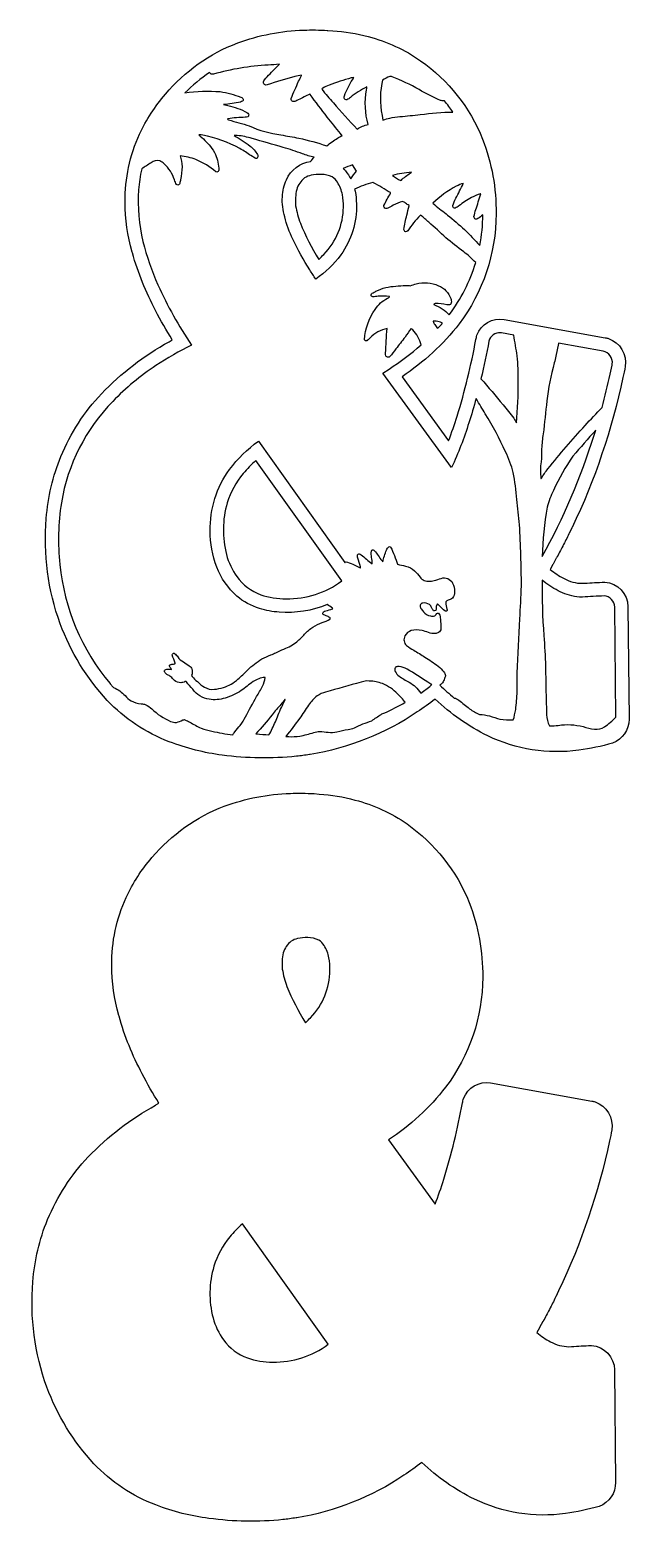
# Model space of a CAD drawing. Extents: x 0 to 1147, y -1 to 1047.
# Drawn here: x 726 to 1147, y -1 to 1047 of the extents above; entities that cross this region are included whole.
import ezdxf

# ---------------------------------------------------------------- set-up
doc = ezdxf.new("R2010")
doc.units = 0
doc.header["$MEASUREMENT"] = 0
doc.layers.add('Layer 1', color=7, linetype='Continuous', lineweight=0)

msp = doc.modelspace()

# ---------------------------------------------------------------- linework, layer by layer
at = {"layer": 'Layer 1', "color": 1, "lineweight": 25, "true_color": 0xff0000}
for points, knots in [([(918.3, 1046.6), (902.4, 1046.1), (886.8, 1043.1), (871.9, 1037.6), (852.2, 1030.1), (834.8, 1017.7), (821.1, 1001.6), (813.8, 993.1), (807.7, 983.7), (803, 973.6), (796.1, 958.6), (792.7, 942.3), (792.9, 925.9), (792.9, 914), (794.6, 902.2), (797.9, 890.8), (797.9, 890.8), (798, 890.2), (798, 890.2), (802, 876.2), (807.4, 862.6), (814.3, 849.7), (817.9, 842.7), (821.9, 835.9), (826, 829.2), (826, 829.2), (823.8, 827.9), (823.8, 827.9), (823.8, 827.9), (823.7, 827.9), (823.7, 827.9), (806.2, 818.2), (790.2, 805.9), (776.3, 791.4), (764.2, 778.6), (754.6, 763.7), (747.8, 747.4), (742.1, 733.5), (738.7, 718.8), (737.5, 703.9), (735.4, 678.8), (738.7, 653.6), (747.3, 629.9), (754.7, 610), (765.9, 591.7), (780.3, 576.1), (792.5, 563.3), (807.4, 553.4), (823.9, 547.1), (835.9, 542.5), (848.4, 539.3), (861.1, 537.7), (878.4, 535.4), (895.8, 535.1), (913.1, 536.9), (916.2, 537.2), (919.3, 537.7), (922.4, 538.1), (922.4, 538.1), (922.8, 538.2), (922.8, 538.2), (949.7, 542.6), (975.4, 552.8), (998, 568), (1002.3, 570.9), (1006.4, 573.9), (1010.5, 577), (1021.5, 566.6), (1034, 557.9), (1047.5, 551.2), (1067.4, 541.7), (1089.6, 538.2), (1111.4, 541.2), (1119.4, 542.2), (1127.4, 543.9), (1135.1, 546.2), (1142.1, 548.8), (1146.7, 555.5), (1146.7, 563), (1146.7, 563), (1145.9, 641.9), (1145.9, 641.9), (1145.7, 651), (1138.7, 658.4), (1129.6, 659.1), (1129, 659.1), (1128.4, 659.1), (1127.7, 659.1), (1123.1, 658.8), (1118.5, 658.5), (1113.9, 658.3), (1109.4, 658.3), (1104.9, 659.5), (1101, 661.7), (1097.5, 663.5), (1094.2, 665.6), (1091.3, 668.1), (1091.3, 668.1), (1093.1, 671.4), (1093.1, 671.4), (1093.1, 671.4), (1093.3, 671.7), (1093.3, 671.7), (1093.3, 671.7), (1095.6, 675.9), (1095.6, 675.9), (1095.6, 675.9), (1095.7, 676.1), (1095.7, 676.1), (1097.2, 678.8), (1098.7, 681.6), (1100.1, 684.3), (1100.1, 684.3), (1100.2, 684.5), (1100.2, 684.5), (1101.7, 687.3), (1103.1, 690.2), (1104.5, 693), (1104.5, 693), (1104.6, 693.2), (1104.6, 693.2), (1104.6, 693.2), (1106.6, 697.3), (1106.6, 697.3), (1106.6, 697.3), (1106.7, 697.4), (1106.7, 697.4), (1122.7, 731.1), (1134.7, 766.4), (1142.4, 802.8), (1143, 805.3), (1143.5, 807.9), (1144, 810.4), (1145.4, 818.9), (1140.4, 827.3), (1132.2, 830.1), (1131.5, 830.4), (1130.7, 830.6), (1130, 830.7), (1130, 830.7), (1058.9, 843.5), (1058.9, 843.5), (1050.7, 844.9), (1042.7, 840.2), (1039.9, 832.4), (1039.6, 831.4), (1039.3, 830.4), (1039.1, 829.4), (1035.8, 811.3), (1031.4, 793.3), (1026, 775.7), (1024.2, 769.8), (1022.1, 764), (1020, 758.3), (1020, 758.3), (987.3, 803.3), (987.3, 803.3), (1002.5, 813.4), (1016.1, 826), (1027.3, 840.4), (1044.1, 862.6), (1053.3, 889.7), (1053.3, 917.6), (1053.6, 935.5), (1050.3, 953.4), (1043.8, 970.1), (1034.9, 992.2), (1019.8, 1011.3), (1000.3, 1025.1), (989.2, 1032.9), (976.7, 1038.6), (963.6, 1042), (955.4, 1044.2), (947, 1045.6), (938.6, 1046.2), (938.6, 1046.2), (935.1, 1046.4), (935.1, 1046.4), (935.1, 1046.4), (934.8, 1046.4), (934.8, 1046.4), (929.3, 1046.7), (923.8, 1046.8), (918.3, 1046.6)], [0, 0, 0, 0, 1, 1, 1, 2, 2, 2, 3, 3, 3, 4, 4, 4, 5, 5, 5, 6, 6, 6, 7, 7, 7, 8, 8, 8, 9, 9, 9, 10, 10, 10, 11, 11, 11, 12, 12, 12, 13, 13, 13, 14, 14, 14, 15, 15, 15, 16, 16, 16, 17, 17, 17, 18, 18, 18, 19, 19, 19, 20, 20, 20, 21, 21, 21, 22, 22, 22, 23, 23, 23, 24, 24, 24, 25, 25, 25, 26, 26, 26, 27, 27, 27, 28, 28, 28, 29, 29, 29, 30, 30, 30, 31, 31, 31, 32, 32, 32, 33, 33, 33, 34, 34, 34, 35, 35, 35, 36, 36, 36, 37, 37, 37, 38, 38, 38, 39, 39, 39, 40, 40, 40, 41, 41, 41, 42, 42, 42, 43, 43, 43, 44, 44, 44, 45, 45, 45, 46, 46, 46, 47, 47, 47, 48, 48, 48, 49, 49, 49, 50, 50, 50, 51, 51, 51, 52, 52, 52, 53, 53, 53, 54, 54, 54, 55, 55, 55, 56, 56, 56, 57, 57, 57, 58, 58, 58, 59, 59, 59, 60, 60, 60, 61, 61, 61, 61]), ([(898.7, 1020.1), (895.9, 1017.4), (893.3, 1014.6), (890.7, 1011.7), (890.7, 1011.7), (890.2, 1011), (890.2, 1011), (889.7, 1010.1), (889.9, 1009), (890.7, 1008.4), (891.2, 1008), (892, 1007.9), (892.6, 1008.1), (899, 1010.4), (905.5, 1012.3), (912, 1014), (913.6, 1014.3), (915.2, 1014.6), (916.8, 1014.9), (916.8, 1014.9), (916.8, 1014.8), (916.8, 1014.8), (916.1, 1013.4), (915.4, 1012.1), (914.7, 1010.7), (912.8, 1006.7), (911.1, 1002.7), (909.5, 998.6), (909.3, 997.6), (909.8, 996.8), (910.7, 996.5), (911.6, 996.3), (912.6, 996.6), (913.4, 997.1), (916.1, 998.5), (918.8, 999.8), (921.5, 1001.2), (921.9, 1001.3), (922.2, 1001.5), (922.6, 1001.6), (922.6, 1001.6), (922.7, 1001.6), (922.7, 1001.6), (922.7, 1001.6), (922.7, 1001.5), (922.7, 1001.5), (926.6, 996.1), (930.7, 990.8), (934.8, 985.6), (937.8, 981.7), (940.8, 977.8), (944, 974.1), (944, 974.1), (945.2, 972.5), (945.2, 972.5), (944.1, 972), (943, 971.5), (942, 970.8), (939.4, 969.1), (936.8, 967.3), (934.4, 965.4), (928, 967.5), (921.5, 969.3), (914.9, 970.8), (910.6, 971.5), (906.4, 972.3), (902.2, 973.1), (894.6, 974.1), (887.1, 976.2), (880, 979.3), (877.6, 980.1), (875.3, 980.9), (872.8, 981.5), (870.4, 982.2), (867.9, 982.9), (865.4, 983.7), (865.2, 983.8), (864.9, 984), (864.8, 984.2), (864.9, 984.3), (864.9, 984.3), (865, 984.4), (869, 985), (873.1, 985.3), (877.2, 985.4), (877.8, 985.5), (878.4, 985.6), (879, 985.8), (879.6, 986.2), (879.8, 986.9), (879.6, 987.6), (879.3, 988.1), (878.9, 988.5), (878.4, 988.7), (874.2, 991), (869.7, 992.6), (865, 993.6), (865, 993.6), (862, 994.3), (862, 994.3), (866, 994.8), (869.9, 995.4), (873.9, 996.1), (874.4, 996.3), (874.9, 996.5), (875.3, 996.8), (875.9, 997.3), (876, 998.1), (875.6, 998.7), (875.2, 999.1), (874.6, 999.4), (874.1, 999.6), (869.4, 1001.3), (864.6, 1002.6), (859.7, 1003.4), (851.4, 1004.1), (843, 1003.8), (834.8, 1002.5), (840.1, 1007.8), (845.9, 1012.6), (852.2, 1016.8), (852.5, 1016.2), (853.1, 1015.8), (853.7, 1015.6), (854.1, 1015.5), (854.5, 1015.6), (854.8, 1015.7), (867.4, 1019.2), (880.3, 1021.4), (893.3, 1022.1), (895.9, 1022.2), (898.6, 1022.4), (901.2, 1022.7), (901.2, 1022.7), (898.7, 1020.1), (898.7, 1020.1)], [0, 0, 0, 0, 1, 1, 1, 2, 2, 2, 3, 3, 3, 4, 4, 4, 5, 5, 5, 6, 6, 6, 7, 7, 7, 8, 8, 8, 9, 9, 9, 10, 10, 10, 11, 11, 11, 12, 12, 12, 13, 13, 13, 14, 14, 14, 15, 15, 15, 16, 16, 16, 17, 17, 17, 18, 18, 18, 19, 19, 19, 20, 20, 20, 21, 21, 21, 22, 22, 22, 23, 23, 23, 24, 24, 24, 25, 25, 25, 26, 26, 26, 27, 27, 27, 28, 28, 28, 29, 29, 29, 30, 30, 30, 31, 31, 31, 32, 32, 32, 33, 33, 33, 34, 34, 34, 35, 35, 35, 36, 36, 36, 37, 37, 37, 38, 38, 38, 39, 39, 39, 40, 40, 40, 41, 41, 41, 42, 42, 42, 43, 43, 43, 44, 44, 44, 45, 45, 45, 45]), ([(952.5, 1011.8), (950.2, 1008.3), (948.3, 1004.5), (946.8, 1000.5), (946.7, 1000), (946.6, 999.5), (946.6, 999), (946.9, 998.1), (947.7, 997.6), (948.6, 997.7), (949.5, 998.1), (950.3, 998.6), (951, 999.3), (954.5, 1002.2), (958.4, 1004.7), (962.6, 1006.7), (962.5, 1006), (962.4, 1005.3), (962.3, 1004.7), (960.9, 996.5), (961.3, 988.2), (963.5, 980.3), (960.8, 979.8), (958.1, 978.7), (955.8, 977.1), (950, 983), (944.5, 989.2), (939.1, 995.5), (936.3, 998.6), (933.6, 1001.8), (930.9, 1005.1), (931.1, 1005.4), (931.4, 1005.7), (931.7, 1005.8), (933.1, 1006.7), (934.6, 1007.4), (936.1, 1007.9), (941.2, 1009.9), (946.4, 1011.6), (951.6, 1013), (952.2, 1013.1), (952.9, 1013.2), (953.5, 1013.3), (953.5, 1013.3), (952.5, 1011.8), (952.5, 1011.8)], [0, 0, 0, 0, 1, 1, 1, 2, 2, 2, 3, 3, 3, 4, 4, 4, 5, 5, 5, 6, 6, 6, 7, 7, 7, 8, 8, 8, 9, 9, 9, 10, 10, 10, 11, 11, 11, 12, 12, 12, 13, 13, 13, 14, 14, 14, 15, 15, 15, 15]), ([(979.5, 1014), (979.8, 1014), (980, 1013.9), (980.3, 1013.8), (986.8, 1011.3), (993.1, 1008.3), (999.2, 1004.9), (1004, 1002), (1009.1, 999.5), (1014.2, 997.3), (1015, 997), (1015.8, 996.9), (1016.6, 996.9), (1016.6, 996.9), (1017, 996.9), (1017, 996.9), (1019.1, 994.4), (1021.1, 991.8), (1023, 989.1), (1015.4, 989), (1007.7, 988.4), (1000.1, 987.3), (995.3, 986.8), (990.6, 986.3), (985.8, 985.9), (983.4, 985.7), (981, 985.4), (978.7, 984.9), (977.1, 984.5), (975.5, 984), (973.9, 983.5), (971.9, 991.9), (971.5, 1000.6), (973, 1009.1), (973, 1009.1), (973.5, 1011.5), (973.5, 1011.5), (975.2, 1012.5), (976.9, 1013.3), (978.7, 1014), (979, 1014), (979.3, 1014), (979.5, 1014)], [0, 0, 0, 0, 1, 1, 1, 2, 2, 2, 3, 3, 3, 4, 4, 4, 5, 5, 5, 6, 6, 6, 7, 7, 7, 8, 8, 8, 9, 9, 9, 10, 10, 10, 11, 11, 11, 12, 12, 12, 13, 13, 13, 14, 14, 14, 14]), ([(845.3, 973.1), (846, 973.1), (846.7, 973), (847.4, 972.8), (856.5, 971.2), (865.3, 968), (873.4, 963.4), (876.1, 961.9), (878.7, 960.3), (881.2, 958.5), (881.2, 958.5), (884.1, 956.6), (884.1, 956.6), (884.7, 956.2), (885.5, 956.5), (885.9, 957.1), (886.3, 957.7), (886.2, 958.6), (885.8, 959.2), (884.5, 961.6), (882.8, 963.6), (880.6, 965.2), (877.1, 967.9), (873.3, 970.4), (869.4, 972.6), (869.4, 972.6), (869.4, 972.7), (869.4, 972.7), (869.4, 972.7), (869.4, 972.7), (869.4, 972.7), (870.2, 972.8), (870.9, 972.7), (871.6, 972.6), (875.2, 972.3), (878.6, 971.6), (882, 970.5), (889.3, 968.5), (896.6, 966.4), (903.8, 964.2), (908.4, 963), (912.9, 961.5), (917.3, 959.8), (920, 958.8), (922.7, 958), (925.5, 957.5), (924.8, 956.4), (924, 955.4), (923.1, 954.4), (915.6, 953.3), (909.2, 948.5), (906.1, 941.6), (904.4, 937.8), (903.4, 933.7), (903.3, 929.6), (903, 924.8), (903.6, 920.1), (904.9, 915.5), (906.3, 910.1), (908.2, 904.8), (910.7, 899.8), (914.1, 892.3), (918.1, 885.1), (922.6, 878.3), (923.9, 876.1), (925.3, 874), (926.7, 871.9), (933.5, 876.5), (939.4, 882.2), (944.3, 888.8), (951.8, 899.2), (955.6, 911.8), (955.3, 924.6), (955.2, 927.6), (954.9, 930.6), (954.4, 933.5), (954.4, 933.5), (954, 935), (954, 935), (958.1, 936.9), (962.4, 938.4), (966.8, 939.6), (966.9, 939.6), (967.1, 939.6), (967.2, 939.5), (971.2, 937.3), (975.2, 934.9), (979.1, 932.5), (979.2, 932.4), (979.2, 932.2), (979.2, 932.1), (977.6, 929.3), (976, 926.4), (974.6, 923.5), (974.4, 922.6), (975, 921.7), (975.8, 921.4), (976.3, 921.3), (976.8, 921.3), (977.2, 921.6), (978.5, 922.2), (979.8, 922.9), (981.1, 923.7), (983.2, 924.8), (985.4, 925.7), (987.6, 926.4), (988.4, 926.1), (989.1, 925.7), (989.7, 925.2), (990.5, 924.6), (991.4, 924), (992.2, 923.4), (992.2, 923.4), (992.2, 923.3), (992.2, 923.3), (991.7, 921.1), (991.2, 918.9), (990.6, 916.7), (989.8, 913.4), (989.1, 910.1), (988.6, 906.7), (988.6, 906), (989, 905.3), (989.8, 905.1), (990.4, 905), (991, 905.3), (991.3, 905.8), (993.9, 909.6), (996.8, 913.2), (1000, 916.5), (1000, 916.5), (1000.2, 916.6), (1000.2, 916.6), (1000.2, 916.6), (1000.3, 916.6), (1000.3, 916.6), (1002.4, 915.1), (1004.3, 913.4), (1006.1, 911.7), (1010.1, 908.2), (1014.1, 904.6), (1018, 900.9), (1022.1, 897.5), (1026.3, 894.2), (1030.6, 891), (1033.6, 888.7), (1036.4, 886.1), (1039, 883.4), (1035, 870.2), (1028.7, 857.8), (1020.4, 846.8), (1017.4, 850), (1013.7, 852.4), (1009.6, 853.9), (1009.5, 854), (1009.5, 854.2), (1009.5, 854.3), (1009.8, 854.5), (1010.2, 854.6), (1010.6, 854.6), (1013.3, 854.8), (1016, 854.5), (1018.7, 853.8), (1019.5, 853.6), (1020.4, 853.7), (1021.2, 854.1), (1021.6, 854.3), (1021.8, 854.8), (1021.8, 855.2), (1022, 856.2), (1021.9, 857.3), (1021.5, 858.2), (1020, 862.3), (1016.9, 865.6), (1012.9, 867.2), (1007.9, 869.4), (1002.4, 869.8), (997.2, 868.5), (995.8, 868.1), (994.4, 867.7), (993, 867.2), (992, 867.3), (991, 867.3), (989.9, 867.3), (985.2, 867.2), (980.5, 866.8), (975.9, 866), (973.5, 865.4), (971.2, 864.5), (969, 863.3), (968.1, 862.9), (967.2, 862.4), (966.4, 861.9), (965.9, 861.6), (965.6, 861.2), (965.5, 860.7), (965.6, 860), (966.1, 859.4), (966.8, 859.4), (968.1, 859.5), (969.3, 859.6), (970.5, 859.8), (973.1, 860), (975.7, 860), (978.3, 859.7), (978.3, 859.7), (978.4, 859.6), (978.4, 859.6), (978.4, 859.5), (978.4, 859.5), (978.4, 859.4), (978.1, 858.9), (977.6, 858.6), (977.1, 858.4), (973.6, 856.6), (970.6, 853.9), (968.4, 850.6), (964, 844.3), (961.4, 836.9), (960.9, 829.3), (960.9, 829.3), (961, 829.1), (961, 829.1), (961.3, 828.5), (962.1, 828.3), (962.7, 828.6), (962.7, 828.6), (962.9, 828.7), (962.9, 828.7), (963.6, 829.3), (964.3, 830), (964.9, 830.7), (968.1, 834), (972.3, 836.2), (976.8, 837.1), (976.3, 831.4), (976, 825.6), (975.7, 819.8), (975.7, 819.2), (975.7, 818.5), (975.9, 817.9), (976.3, 817.3), (977, 816.9), (977.7, 817), (978, 817), (978.4, 817.2), (978.6, 817.5), (980.2, 819.1), (981.7, 820.9), (983, 822.8), (985.1, 825.6), (987.2, 828.3), (989.4, 831.1), (990.8, 833.1), (992.2, 835.1), (993.6, 837.2), (994, 836.9), (994.4, 836.6), (994.8, 836.2), (997.7, 833.3), (999.7, 829.6), (1000.6, 825.6), (993.6, 819.4), (986.1, 813.7), (978.2, 808.7), (978.2, 808.7), (973.8, 805.9), (973.8, 805.9), (973.8, 805.9), (1022, 739.5), (1022, 739.5), (1026.8, 749.7), (1030.9, 760.2), (1034.2, 771), (1036, 776.6), (1037.7, 782.3), (1039.3, 788), (1039.3, 788), (1039.5, 787.7), (1039.5, 787.7), (1041.5, 784.2), (1043.6, 780.7), (1045.7, 777.3), (1051, 768.7), (1055.8, 759.8), (1060, 750.7), (1062.2, 745.9), (1064, 741), (1065.4, 736), (1066.6, 729.8), (1067.4, 723.5), (1067.9, 717.2), (1068.5, 711.3), (1069.1, 705.4), (1069.8, 699.4), (1070.5, 685.1), (1071, 670.8), (1071.1, 656.5), (1070.9, 648.8), (1070.5, 641.1), (1069.9, 633.4), (1069.3, 620.7), (1068.8, 608), (1068.2, 595.3), (1068.1, 590.9), (1068.1, 586.6), (1068.1, 582.2), (1068, 578), (1067.6, 573.8), (1067.1, 569.7), (1066.6, 567.2), (1066.1, 564.8), (1065.4, 562.4), (1062.2, 562.3), (1059.1, 562.5), (1056, 562.9), (1053.6, 563.8), (1051.2, 564.5), (1048.8, 565.2), (1046.4, 565.8), (1044.1, 566.2), (1041.7, 566.2), (1039.2, 567.3), (1036.8, 568.7), (1034.7, 570.3), (1032.1, 572.3), (1029.6, 574.3), (1027.1, 576.3), (1026.2, 577), (1025.1, 577.6), (1023.9, 577.8), (1020.4, 580.7), (1017.1, 583.7), (1013.9, 586.8), (1014.5, 587.3), (1015.1, 587.9), (1015.6, 588.5), (1016, 588.9), (1016.2, 589.3), (1016.4, 589.8), (1016.9, 590.9), (1017.4, 592), (1017.7, 593.1), (1017.7, 593.3), (1017.8, 593.5), (1017.8, 593.7), (1017.6, 594.5), (1017.3, 595.4), (1016.7, 596.1), (1015.5, 597.5), (1014.1, 598.9), (1012.6, 600.1), (1009.7, 602.5), (1006.5, 604.6), (1003.2, 606.5), (1000.7, 608.2), (998.2, 609.8), (995.6, 611.4), (993.8, 612.3), (992.1, 613.4), (990.5, 614.6), (988.5, 616.3), (988.1, 619.2), (989.3, 621.5), (990.3, 623.2), (991.9, 624.5), (993.8, 625.1), (996.2, 625.8), (998.8, 625.8), (1001.3, 625.2), (1002.8, 624.8), (1004.3, 624.3), (1005.8, 623.8), (1007.3, 623.2), (1009, 623), (1010.6, 623.1), (1011.4, 623.1), (1012.2, 623.3), (1012.9, 623.7), (1013.9, 624.4), (1014.5, 625.4), (1014.6, 626.6), (1014.6, 628.8), (1014.5, 631), (1014.2, 633.2), (1014.2, 634.4), (1013.9, 635.6), (1013.4, 636.7), (1013.2, 637.3), (1012.6, 637.5), (1012.1, 637.3), (1011.7, 637.2), (1011.4, 636.9), (1011.2, 636.5), (1010.9, 636.1), (1010.6, 635.7), (1010.2, 635.5), (1009.2, 635.1), (1008.2, 635.1), (1007.2, 635.4), (1005.3, 635.8), (1003.6, 636.9), (1002.3, 638.4), (1001.6, 639.1), (1001, 639.9), (1000.5, 640.7), (1000.1, 641.4), (1000, 642.2), (1000, 642.9), (1000.2, 643.8), (1001, 644.4), (1001.9, 644.4), (1003.5, 644.7), (1005.2, 644.3), (1006.5, 643.4), (1007.2, 642.8), (1007.7, 642.1), (1008, 641.3), (1008.4, 640.7), (1008.7, 640), (1009.1, 639.4), (1009.1, 639.4), (1009.4, 639.1), (1009.4, 639.1), (1009.9, 638.9), (1010.4, 638.9), (1010.9, 639.3), (1011.1, 640), (1011.2, 640.7), (1011.3, 641.4), (1011.3, 642.3), (1011.6, 643.1), (1012.1, 643.9), (1012.7, 643.4), (1013.4, 642.8), (1014, 642.1), (1015, 640.9), (1016.2, 639.9), (1017.4, 639), (1017.6, 638.9), (1017.8, 638.8), (1017.9, 638.7), (1017.9, 638.7), (1018.1, 638.7), (1018.1, 638.7), (1018.4, 638.8), (1018.7, 638.9), (1018.9, 639.2), (1018.9, 639.2), (1019, 639.4), (1019, 639.4), (1019, 639.7), (1019, 640), (1018.8, 640.2), (1018.4, 641.7), (1018.1, 643.2), (1018, 644.7), (1018, 644.8), (1018, 645), (1018.1, 645.2), (1018.4, 645.8), (1019, 646.2), (1019.7, 646.4), (1020.7, 646.7), (1021.7, 647.3), (1022.6, 648), (1023.7, 649.2), (1024.3, 650.8), (1024.1, 652.4), (1024.1, 654.5), (1023.7, 656.6), (1022.8, 658.5), (1021.3, 661.4), (1017.9, 662.8), (1014.8, 661.8), (1013.2, 661.2), (1011.5, 660.7), (1009.8, 660.2), (1007.5, 659.6), (1005.1, 659.6), (1002.9, 660.3), (1001.7, 660.8), (1000.6, 661.6), (1000, 662.7), (998.7, 664.2), (997.4, 665.7), (996.1, 667.1), (994.4, 668.9), (992.2, 670), (989.8, 670.4), (987.9, 670.8), (986.1, 671.2), (984.2, 671.7), (983.9, 672.6), (983.5, 673.6), (983.1, 674.5), (982.3, 676.7), (981.6, 678.8), (980.7, 680.9), (980.3, 681.9), (979.8, 682.8), (979.2, 683.6), (979.2, 683.6), (979, 683.9), (979, 683.9), (978.7, 684.1), (978.3, 684.1), (978, 683.9), (977.3, 683.3), (976.7, 682.5), (976.4, 681.6), (975.3, 679), (974.4, 676.2), (973.7, 673.4), (972, 675.7), (970.3, 678.1), (968.6, 680.4), (968.2, 681), (967.7, 681.5), (967.1, 681.8), (966.9, 681.9), (966.7, 681.9), (966.5, 681.9), (966.1, 681.7), (965.8, 681.3), (965.8, 680.8), (965.6, 679.4), (965.6, 677.9), (965.9, 676.5), (966.2, 675.1), (966.3, 673.6), (966.2, 672.1), (966.2, 672.1), (966.2, 672), (966.2, 672), (963.7, 674.2), (961.1, 676.3), (958.5, 678.3), (958.1, 678.6), (957.6, 678.9), (957.1, 679), (957.1, 679), (956.9, 679), (956.9, 679), (956.5, 679), (956.2, 678.7), (956.1, 678.4), (956, 677.6), (956, 676.8), (956.3, 676), (956.9, 674), (957.5, 672), (958.1, 669.9), (958.2, 669.7), (958.2, 669.5), (958.2, 669.2), (958, 669.2), (957.9, 669.2), (957.8, 669.2), (956.5, 669.7), (955.3, 670.3), (954.1, 671), (952.4, 671.9), (950.7, 672.6), (948.9, 673.2), (948.4, 673.4), (947.8, 673.4), (947.4, 673.1), (947.3, 673), (947.2, 672.9), (947.2, 672.9), (947.2, 672.9), (886.4, 758.1), (886.4, 758.1), (886.4, 758.1), (886.4, 758), (886.4, 758), (878.7, 752.5), (871.9, 745.8), (866.2, 738.2), (857, 725.7), (852.3, 710.5), (852.6, 695), (852.6, 686.4), (854.2, 677.8), (857.2, 669.7), (860.2, 661.9), (865, 655), (871.3, 649.4), (875.9, 645.4), (881.4, 642.4), (887.2, 640.6), (891.7, 639.2), (896.4, 638.3), (901, 638.1), (912.5, 637.1), (924.1, 639), (934.8, 643.4), (936, 642.6), (937.2, 641.8), (938.4, 640.9), (938.5, 640.8), (938.6, 640.7), (938.7, 640.5), (938.7, 640.5), (938.7, 640.5), (938.7, 640.5), (938.6, 640.4), (938.5, 640.3), (938.5, 640.3), (936.9, 639.8), (935.3, 639.4), (933.8, 639.1), (933.1, 638.9), (932.6, 638.7), (932.1, 638.3), (931.6, 637.8), (931.6, 637), (932, 636.5), (932.6, 636.1), (933.3, 635.7), (934, 635.5), (934.9, 635.2), (935.8, 634.8), (936.5, 634.2), (936.7, 634.1), (936.8, 634), (936.9, 633.8), (936.9, 633.8), (936.9, 633.7), (936.9, 633.7), (936.8, 633.5), (936.7, 633.3), (936.6, 633.2), (934.9, 632.2), (933.1, 631.4), (931.3, 630.7), (929, 629.9), (926.8, 628.8), (924.7, 627.6), (922.6, 626.2), (920.6, 624.5), (918.9, 622.6), (917.2, 620.7), (915.4, 618.9), (913.5, 617.3), (910.8, 615.1), (907.7, 613.4), (904.4, 612.2), (902.4, 611.5), (900.5, 610.6), (898.7, 609.6), (897.6, 609), (896.4, 608.5), (895.2, 608.1), (893.1, 607.2), (891, 606.3), (888.9, 605.2), (885.3, 603), (881.9, 600.4), (878.9, 597.4), (876.7, 595.2), (874.4, 593.1), (872.1, 591), (869.1, 588.4), (865.6, 586.4), (861.9, 585.2), (859.8, 584.6), (857.6, 584.1), (855.5, 583.9), (853.1, 583.7), (850.7, 584.2), (848.7, 585.4), (846.8, 586.4), (845.1, 587.8), (843.6, 589.3), (842.2, 590.4), (841, 591.6), (840, 593), (840, 593), (839.5, 593.7), (839.5, 593.7), (840.1, 595.1), (840.2, 596.7), (839.8, 598.2), (839.4, 599.1), (838.7, 599.9), (837.9, 600.5), (836.5, 601.3), (835.1, 602.2), (833.8, 603.1), (832.2, 604), (830.8, 605.2), (829.8, 606.7), (829.2, 607.6), (828.4, 608.4), (827.6, 609), (827.6, 609), (827.2, 609.2), (827.2, 609.2), (827.2, 609.2), (826.9, 609.2), (826.9, 609.2), (826.7, 609.1), (826.5, 609), (826.3, 608.9), (826.1, 608.8), (826, 608.5), (826, 608.2), (826, 608.2), (826, 608), (826, 608), (826.6, 606.1), (827.3, 604.1), (827.9, 602.2), (827.9, 602.2), (827.9, 602), (827.9, 602), (827.9, 602), (827.8, 601.8), (827.8, 601.8), (827.8, 601.8), (827.7, 601.7), (827.7, 601.7), (827.7, 601.7), (827.5, 601.7), (827.5, 601.7), (826.7, 601.6), (825.9, 601.6), (825.1, 601.4), (825.1, 601.4), (824.9, 601.3), (824.9, 601.3), (824.6, 601.2), (824.3, 601), (824.1, 600.8), (824, 600.7), (824, 600.6), (824, 600.4), (824, 600.4), (824, 600.2), (824, 600.2), (824.3, 599.5), (824.8, 598.8), (825.3, 598.3), (825.4, 598.2), (825.4, 598.1), (825.5, 598.1), (825.5, 598.1), (825.5, 597.9), (825.5, 597.9), (824.4, 598), (823.3, 598.1), (822.1, 598), (821.7, 598), (821.3, 597.8), (820.9, 597.6), (820.8, 597.4), (820.6, 597.2), (820.5, 597), (820.3, 596.8), (820.3, 596.5), (820.4, 596.3), (821, 595.3), (821.9, 594.4), (823, 593.9), (823.9, 593.4), (824.8, 592.8), (825.7, 592.1), (826.3, 591.4), (826.9, 590.7), (827.5, 590), (828.8, 589), (830.3, 588.5), (832, 588.5), (833, 588.6), (834, 588.9), (834.9, 589.3), (835.1, 589.4), (835.4, 589.4), (835.6, 589.4), (835.7, 589.3), (835.8, 589.3), (835.9, 589.2), (837.3, 587.4), (838.8, 585.6), (840.3, 583.9), (843.1, 580.1), (847.3, 577.6), (851.9, 576.9), (855.7, 576.3), (859.5, 576.6), (863.1, 577.8), (867.1, 578.9), (870.9, 580.7), (874.4, 583), (877.2, 585.1), (879.9, 587.2), (882.7, 589.3), (885.1, 591), (888, 592), (891, 592.2), (891.1, 592.1), (891.1, 592.1), (891.2, 592.1), (890.9, 590), (890.2, 588.1), (889.3, 586.2), (888, 583.7), (886.7, 581.2), (885.2, 578.8), (882.5, 574.1), (879.9, 569.3), (877.4, 564.5), (876.3, 562.5), (875.1, 560.5), (873.7, 558.6), (872.4, 557.1), (871.1, 555.5), (869.8, 554), (869.2, 553.3), (868.8, 552.6), (868.4, 551.9), (863.5, 552.6), (858.6, 553.5), (853.8, 554.5), (851.3, 555.1), (848.7, 555.8), (846.2, 556.6), (843.5, 557.9), (840.8, 559.3), (838.2, 560.9), (837.1, 561.5), (836, 562), (834.9, 562.5), (834.6, 562.6), (834.3, 562.7), (834, 562.6), (833.8, 562.6), (833.5, 562.5), (833.3, 562.4), (831.9, 561.6), (830.4, 561), (828.9, 560.7), (827.5, 560.5), (826.1, 560.8), (824.8, 561.4), (819.9, 563.5), (815.4, 566.5), (811.6, 570.2), (810.3, 571.3), (808.8, 572.3), (807.3, 573.1), (806.3, 573.5), (805.2, 573.8), (804.2, 573.8), (801.7, 574), (799.2, 574.8), (797, 575.9), (795.4, 576.8), (794, 578), (792.8, 579.5), (790.6, 581.9), (787.8, 583.9), (784.7, 585.2), (784.7, 585.2), (784.5, 585.4), (784.5, 585.4), (784.5, 585.4), (782.4, 587.8), (782.4, 587.8), (782.4, 587.8), (782.3, 588), (782.3, 588), (762.4, 611.7), (750.1, 640.8), (747.1, 671.5), (745.5, 686), (745.8, 700.5), (748.1, 714.9), (752.6, 741.7), (765.2, 766.6), (784.2, 786), (793.3, 795.5), (803.5, 803.9), (814.5, 811.1), (822.5, 816.4), (830.9, 821.3), (839.5, 825.5), (830.5, 838.9), (822.5, 853.1), (815.9, 867.8), (811.5, 877.6), (808, 887.8), (805.4, 898.2), (802.6, 910), (801.6, 922.2), (802.3, 934.4), (802.7, 939.4), (803.4, 944.3), (804.5, 949.2), (806.7, 950.7), (808.9, 952.1), (811.1, 953.4), (812.8, 954.8), (815, 955.3), (817.2, 954.8), (818.3, 954.3), (819.3, 953.6), (820.3, 952.7), (823.6, 949.7), (826.1, 945.8), (827.5, 941.4), (827.9, 940.3), (828.4, 939.2), (829, 938.2), (829.5, 937.8), (830.3, 937.7), (830.8, 938.2), (831, 938.4), (831.1, 938.6), (831.2, 938.9), (831.5, 939.8), (831.6, 940.7), (831.8, 941.6), (832.5, 944.6), (832.8, 947.7), (832.8, 950.7), (832.7, 953.3), (832.3, 955.8), (831.5, 958.3), (835.3, 957.9), (839, 957), (842.6, 955.8), (847.6, 953.6), (852.4, 950.7), (856.6, 947.1), (857.3, 946.8), (858.2, 947.1), (858.5, 947.8), (858.6, 947.9), (858.6, 948.1), (858.7, 948.2), (858.6, 952), (857.8, 955.8), (856.4, 959.3), (855.4, 961.3), (854.2, 963.2), (852.7, 964.9), (850.3, 967.9), (847.5, 970.6), (844.5, 973), (844.5, 973), (844.5, 973), (844.5, 973), (844.5, 973), (844.6, 973.1), (844.6, 973.1), (844.6, 973.1), (844.7, 973.1), (844.7, 973.1), (844.7, 973.1), (845.3, 973.1), (845.3, 973.1)], [0, 0, 0, 0, 1, 1, 1, 2, 2, 2, 3, 3, 3, 4, 4, 4, 5, 5, 5, 6, 6, 6, 7, 7, 7, 8, 8, 8, 9, 9, 9, 10, 10, 10, 11, 11, 11, 12, 12, 12, 13, 13, 13, 14, 14, 14, 15, 15, 15, 16, 16, 16, 17, 17, 17, 18, 18, 18, 19, 19, 19, 20, 20, 20, 21, 21, 21, 22, 22, 22, 23, 23, 23, 24, 24, 24, 25, 25, 25, 26, 26, 26, 27, 27, 27, 28, 28, 28, 29, 29, 29, 30, 30, 30, 31, 31, 31, 32, 32, 32, 33, 33, 33, 34, 34, 34, 35, 35, 35, 36, 36, 36, 37, 37, 37, 38, 38, 38, 39, 39, 39, 40, 40, 40, 41, 41, 41, 42, 42, 42, 43, 43, 43, 44, 44, 44, 45, 45, 45, 46, 46, 46, 47, 47, 47, 48, 48, 48, 49, 49, 49, 50, 50, 50, 51, 51, 51, 52, 52, 52, 53, 53, 53, 54, 54, 54, 55, 55, 55, 56, 56, 56, 57, 57, 57, 58, 58, 58, 59, 59, 59, 60, 60, 60, 61, 61, 61, 62, 62, 62, 63, 63, 63, 64, 64, 64, 65, 65, 65, 66, 66, 66, 67, 67, 67, 68, 68, 68, 69, 69, 69, 70, 70, 70, 71, 71, 71, 72, 72, 72, 73, 73, 73, 74, 74, 74, 75, 75, 75, 76, 76, 76, 77, 77, 77, 78, 78, 78, 79, 79, 79, 80, 80, 80, 81, 81, 81, 82, 82, 82, 83, 83, 83, 84, 84, 84, 85, 85, 85, 86, 86, 86, 87, 87, 87, 88, 88, 88, 89, 89, 89, 90, 90, 90, 91, 91, 91, 92, 92, 92, 93, 93, 93, 94, 94, 94, 95, 95, 95, 96, 96, 96, 97, 97, 97, 98, 98, 98, 99, 99, 99, 100, 100, 100, 101, 101, 101, 102, 102, 102, 103, 103, 103, 104, 104, 104, 105, 105, 105, 106, 106, 106, 107, 107, 107, 108, 108, 108, 109, 109, 109, 110, 110, 110, 111, 111, 111, 112, 112, 112, 113, 113, 113, 114, 114, 114, 115, 115, 115, 116, 116, 116, 117, 117, 117, 118, 118, 118, 119, 119, 119, 120, 120, 120, 121, 121, 121, 122, 122, 122, 123, 123, 123, 124, 124, 124, 125, 125, 125, 126, 126, 126, 127, 127, 127, 128, 128, 128, 129, 129, 129, 130, 130, 130, 131, 131, 131, 132, 132, 132, 133, 133, 133, 134, 134, 134, 135, 135, 135, 136, 136, 136, 137, 137, 137, 138, 138, 138, 139, 139, 139, 140, 140, 140, 141, 141, 141, 142, 142, 142, 143, 143, 143, 144, 144, 144, 145, 145, 145, 146, 146, 146, 147, 147, 147, 148, 148, 148, 149, 149, 149, 150, 150, 150, 151, 151, 151, 152, 152, 152, 153, 153, 153, 154, 154, 154, 155, 155, 155, 156, 156, 156, 157, 157, 157, 158, 158, 158, 159, 159, 159, 160, 160, 160, 161, 161, 161, 162, 162, 162, 163, 163, 163, 164, 164, 164, 165, 165, 165, 166, 166, 166, 167, 167, 167, 168, 168, 168, 169, 169, 169, 170, 170, 170, 171, 171, 171, 172, 172, 172, 173, 173, 173, 174, 174, 174, 175, 175, 175, 176, 176, 176, 177, 177, 177, 178, 178, 178, 179, 179, 179, 180, 180, 180, 181, 181, 181, 182, 182, 182, 183, 183, 183, 184, 184, 184, 185, 185, 185, 186, 186, 186, 187, 187, 187, 188, 188, 188, 189, 189, 189, 190, 190, 190, 191, 191, 191, 192, 192, 192, 193, 193, 193, 194, 194, 194, 195, 195, 195, 196, 196, 196, 197, 197, 197, 198, 198, 198, 199, 199, 199, 200, 200, 200, 201, 201, 201, 202, 202, 202, 203, 203, 203, 204, 204, 204, 205, 205, 205, 206, 206, 206, 207, 207, 207, 208, 208, 208, 209, 209, 209, 210, 210, 210, 211, 211, 211, 212, 212, 212, 213, 213, 213, 214, 214, 214, 215, 215, 215, 216, 216, 216, 217, 217, 217, 218, 218, 218, 219, 219, 219, 220, 220, 220, 221, 221, 221, 222, 222, 222, 223, 223, 223, 224, 224, 224, 225, 225, 225, 226, 226, 226, 227, 227, 227, 228, 228, 228, 229, 229, 229, 230, 230, 230, 231, 231, 231, 232, 232, 232, 233, 233, 233, 234, 234, 234, 235, 235, 235, 236, 236, 236, 237, 237, 237, 238, 238, 238, 239, 239, 239, 240, 240, 240, 241, 241, 241, 242, 242, 242, 243, 243, 243, 244, 244, 244, 245, 245, 245, 246, 246, 246, 247, 247, 247, 248, 248, 248, 249, 249, 249, 250, 250, 250, 251, 251, 251, 252, 252, 252, 253, 253, 253, 254, 254, 254, 255, 255, 255, 256, 256, 256, 257, 257, 257, 258, 258, 258, 259, 259, 259, 260, 260, 260, 261, 261, 261, 262, 262, 262, 263, 263, 263, 264, 264, 264, 265, 265, 265, 266, 266, 266, 267, 267, 267, 268, 268, 268, 269, 269, 269, 270, 270, 270, 271, 271, 271, 272, 272, 272, 273, 273, 273, 274, 274, 274, 275, 275, 275, 276, 276, 276, 277, 277, 277, 278, 278, 278, 279, 279, 279, 280, 280, 280, 281, 281, 281, 282, 282, 282, 283, 283, 283, 284, 284, 284, 285, 285, 285, 286, 286, 286, 287, 287, 287, 288, 288, 288, 289, 289, 289, 290, 290, 290, 291, 291, 291, 292, 292, 292, 293, 293, 293, 294, 294, 294, 295, 295, 295, 296, 296, 296, 297, 297, 297, 298, 298, 298, 299, 299, 299, 300, 300, 300, 301, 301, 301, 302, 302, 302, 303, 303, 303, 304, 304, 304, 305, 305, 305, 306, 306, 306, 307, 307, 307, 308, 308, 308, 309, 309, 309, 310, 310, 310, 311, 311, 311, 312, 312, 312, 313, 313, 313, 314, 314, 314, 315, 315, 315, 316, 316, 316, 317, 317, 317, 318, 318, 318, 319, 319, 319, 320, 320, 320, 321, 321, 321, 321]), ([(930.5, 945.3), (933.2, 945.3), (935.9, 944.7), (938.3, 943.5), (939.8, 942.6), (941, 941.3), (941.9, 939.8), (943.7, 937.2), (944.8, 934.2), (945.4, 931.1), (946, 928.3), (946.2, 925.4), (946.1, 922.4), (946, 910), (941.1, 898.1), (932.4, 889.2), (931.3, 888), (930.1, 886.8), (928.9, 885.7), (923.8, 893.7), (919.4, 902.2), (915.9, 911.1), (914.4, 915.1), (913.3, 919.1), (912.6, 923.3), (912.2, 927.1), (912.4, 931), (913.4, 934.7), (914.2, 937.9), (916.2, 940.8), (918.9, 942.8), (920.2, 943.7), (921.8, 944.4), (923.4, 944.7), (925.7, 945.2), (928.1, 945.4), (930.5, 945.3)], [0, 0, 0, 0, 1, 1, 1, 2, 2, 2, 3, 3, 3, 4, 4, 4, 5, 5, 5, 6, 6, 6, 7, 7, 7, 8, 8, 8, 9, 9, 9, 10, 10, 10, 11, 11, 11, 12, 12, 12, 12]), ([(955.3, 947.7), (953.9, 945.9), (952.6, 944), (951.3, 942.1), (950.3, 944.2), (949, 946.1), (947.6, 947.8), (947.1, 948.4), (946.5, 949), (945.9, 949.5), (948.2, 950.4), (950.4, 951.2), (952.6, 952), (952.6, 952), (955.3, 947.7), (955.3, 947.7)], [0, 0, 0, 0, 1, 1, 1, 2, 2, 2, 3, 3, 3, 4, 4, 4, 5, 5, 5, 5]), ([(993.9, 946.9), (991.7, 945.3), (989.5, 943.7), (987.4, 941.9), (987.2, 941.5), (986.8, 941.2), (986.4, 941), (984.4, 942.1), (982.4, 943.3), (980.5, 944.6), (984.9, 945.7), (989.4, 946.5), (993.9, 946.9), (993.9, 946.9), (993.9, 946.9), (993.9, 946.9)], [0, 0, 0, 0, 1, 1, 1, 2, 2, 2, 3, 3, 3, 4, 4, 4, 5, 5, 5, 5]), ([(1030.3, 938.9), (1028.6, 935.4), (1026.9, 932), (1025.1, 928.6), (1024.2, 926.9), (1023.5, 925.2), (1022.9, 923.4), (1022.7, 922.7), (1023.2, 921.9), (1024, 921.7), (1024.2, 921.7), (1024.3, 921.7), (1024.5, 921.7), (1025.5, 922.1), (1026.4, 922.6), (1027.2, 923.2), (1030, 925.4), (1032.9, 927.3), (1036, 929), (1038.1, 930.1), (1040.2, 931), (1042.4, 931.7), (1042.4, 931.7), (1042.5, 931.7), (1042.5, 931.7), (1042.5, 931.7), (1042.5, 931.6), (1042.5, 931.6), (1041.4, 927.9), (1040.3, 924.2), (1039.1, 920.6), (1038.6, 919), (1038.2, 917.4), (1037.8, 915.7), (1037.7, 914.9), (1038.2, 914.2), (1038.9, 914), (1039.4, 913.8), (1040, 914), (1040.4, 914.3), (1041.7, 915.1), (1042.9, 916), (1044, 917), (1044, 909.7), (1043.2, 902.5), (1041.9, 895.4), (1035, 903.1), (1027.5, 910.3), (1019.3, 916.7), (1016.3, 919.1), (1013.3, 921.5), (1010.2, 923.9), (1010.2, 923.9), (1008.8, 925.1), (1008.8, 925.1), (1013.8, 929.8), (1019.4, 933.8), (1025.4, 937.1), (1027, 937.8), (1028.7, 938.5), (1030.4, 939), (1030.4, 939), (1030.3, 938.9), (1030.3, 938.9)], [0, 0, 0, 0, 1, 1, 1, 2, 2, 2, 3, 3, 3, 4, 4, 4, 5, 5, 5, 6, 6, 6, 7, 7, 7, 8, 8, 8, 9, 9, 9, 10, 10, 10, 11, 11, 11, 12, 12, 12, 13, 13, 13, 14, 14, 14, 15, 15, 15, 16, 16, 16, 17, 17, 17, 18, 18, 18, 19, 19, 19, 20, 20, 20, 21, 21, 21, 21]), ([(1010.3, 842.3), (1011.7, 842.2), (1013.1, 841.9), (1014.4, 841.5), (1014.4, 841.5), (1015.7, 841), (1015.7, 841), (1014.6, 839.7), (1013.5, 838.5), (1012.4, 837.3), (1011.6, 838.1), (1010.9, 839), (1010.2, 840), (1009.7, 840.6), (1009.4, 841.4), (1009.1, 842.1), (1009.1, 842.1), (1009.2, 842.2), (1009.2, 842.2), (1009.2, 842.2), (1009.2, 842.3), (1009.2, 842.3), (1009.2, 842.3), (1009.4, 842.3), (1009.4, 842.3), (1009.4, 842.3), (1010.3, 842.3), (1010.3, 842.3)], [0, 0, 0, 0, 1, 1, 1, 2, 2, 2, 3, 3, 3, 4, 4, 4, 5, 5, 5, 6, 6, 6, 7, 7, 7, 8, 8, 8, 9, 9, 9, 9]), ([(1056.5, 834.1), (1056.5, 834.1), (1057.2, 834.1), (1057.2, 834.1), (1057.2, 834.1), (1065.7, 832.5), (1065.7, 832.5), (1066.6, 827.7), (1067.4, 822.8), (1068.1, 817.9), (1068.7, 812), (1069, 806.1), (1068.9, 800.1), (1068.9, 790.4), (1068.4, 780.6), (1067.7, 770.9), (1067, 772), (1066.4, 773.1), (1065.8, 774.2), (1063.4, 777.5), (1060.9, 780.6), (1058.2, 783.6), (1053.1, 789.8), (1047.9, 795.9), (1042.7, 801.9), (1044.8, 810.7), (1046.7, 819.5), (1048.3, 828.3), (1049.3, 832), (1052.7, 834.4), (1056.5, 834.1)], [0, 0, 0, 0, 1, 1, 1, 2, 2, 2, 3, 3, 3, 4, 4, 4, 5, 5, 5, 6, 6, 6, 7, 7, 7, 8, 8, 8, 9, 9, 9, 10, 10, 10, 10]), ([(1128.4, 821.3), (1132.6, 820.4), (1135.4, 816.5), (1134.9, 812.2), (1134.9, 812.2), (1134.8, 811.4), (1134.8, 811.4), (1134.8, 811.4), (1133.5, 805.1), (1133.5, 805.1), (1133.5, 805.1), (1133.4, 805), (1133.4, 805), (1131.7, 797.2), (1129.8, 789.4), (1127.8, 781.7), (1123.7, 777.6), (1119.7, 773.4), (1115.8, 769), (1106.8, 759.2), (1098.1, 749.1), (1089.7, 738.7), (1088, 736.6), (1086.5, 734.4), (1085.1, 732), (1085, 732), (1084.9, 731.9), (1084.8, 731.9), (1084.3, 735.8), (1084.4, 739.7), (1084.9, 743.6), (1085.2, 746.6), (1085.3, 749.7), (1085.3, 752.8), (1085.5, 756.3), (1085.8, 759.8), (1086.4, 763.2), (1087.3, 770.9), (1088.2, 778.6), (1088.9, 786.3), (1090, 795.3), (1091.8, 804.2), (1094.2, 813), (1094.6, 814.6), (1095, 816.2), (1095.3, 817.8), (1095.3, 817.8), (1097.1, 826.6), (1097.1, 826.6), (1097.1, 826.6), (1097.1, 826.9), (1097.1, 826.9), (1097.1, 826.9), (1128.4, 821.3), (1128.4, 821.3)], [0, 0, 0, 0, 1, 1, 1, 2, 2, 2, 3, 3, 3, 4, 4, 4, 5, 5, 5, 6, 6, 6, 7, 7, 7, 8, 8, 8, 9, 9, 9, 10, 10, 10, 11, 11, 11, 12, 12, 12, 13, 13, 13, 14, 14, 14, 15, 15, 15, 16, 16, 16, 17, 17, 17, 18, 18, 18, 18]), ([(1122.1, 762.3), (1113, 732.7), (1100.7, 704.1), (1085.6, 677.1), (1086, 688.7), (1087.2, 700.3), (1089.2, 711.8), (1090.3, 715.8), (1091.7, 719.8), (1093.6, 723.5), (1097.4, 731.9), (1102, 740), (1107.3, 747.5), (1112.5, 753.7), (1117.8, 759.8), (1123.3, 765.8), (1123.3, 765.8), (1122.1, 762.3), (1122.1, 762.3)], [0, 0, 0, 0, 1, 1, 1, 2, 2, 2, 3, 3, 3, 4, 4, 4, 5, 5, 5, 6, 6, 6, 6]), ([(944.9, 660), (933.7, 651.6), (920, 647.2), (905.9, 647.4), (899.9, 647.4), (893.8, 648.4), (888.1, 650.3), (881.4, 652.8), (875.6, 657.2), (871.4, 663), (868, 667.7), (865.5, 672.9), (864, 678.5), (860.9, 690.4), (861.1, 703), (864.6, 714.8), (866.9, 722.3), (870.7, 729.3), (875.8, 735.3), (878.5, 738.6), (881.4, 741.7), (884.6, 744.5), (884.6, 744.5), (944.9, 660), (944.9, 660)], [0, 0, 0, 0, 1, 1, 1, 2, 2, 2, 3, 3, 3, 4, 4, 4, 5, 5, 5, 6, 6, 6, 7, 7, 7, 8, 8, 8, 8]), ([(1086.9, 659.5), (1090.5, 656.7), (1094.3, 654.3), (1098.4, 652.3), (1102.6, 650.3), (1107.1, 649.1), (1111.8, 648.7), (1112.5, 648.7), (1113.3, 648.7), (1114, 648.7), (1119, 649), (1124.1, 649.2), (1129.2, 649.5), (1133.3, 649.2), (1136.6, 645.8), (1136.7, 641.6), (1136.7, 641.6), (1137.4, 564.4), (1137.4, 564.4), (1135, 561.9), (1132.3, 559.5), (1129.4, 557.5), (1127.3, 556.2), (1124.9, 555.6), (1122.5, 555.9), (1119.7, 556.2), (1117, 556.8), (1114.4, 557.7), (1108.7, 559.2), (1102.8, 559.5), (1097, 558.6), (1095, 558.4), (1093, 558.3), (1091, 558.3), (1091, 558.3), (1090.7, 558.3), (1090.7, 558.3), (1089.5, 560.7), (1088.9, 563.4), (1088.8, 566.1), (1088.4, 577.4), (1088.1, 588.7), (1088.1, 600), (1087.8, 607.2), (1087.4, 614.4), (1086.8, 621.6), (1085.9, 634.6), (1085.5, 647.6), (1085.6, 660.6), (1085.6, 660.6), (1086.9, 659.5), (1086.9, 659.5)], [0, 0, 0, 0, 1, 1, 1, 2, 2, 2, 3, 3, 3, 4, 4, 4, 5, 5, 5, 6, 6, 6, 7, 7, 7, 8, 8, 8, 9, 9, 9, 10, 10, 10, 11, 11, 11, 12, 12, 12, 13, 13, 13, 14, 14, 14, 15, 15, 15, 16, 16, 16, 17, 17, 17, 17]), ([(985.2, 599.9), (987.2, 599.7), (989.1, 599), (990.9, 598), (995.8, 595.2), (1000.6, 592.1), (1005.3, 588.9), (1006.2, 588.2), (1007.2, 587.7), (1008.3, 587.3), (1008.3, 587.3), (1006.7, 586), (1006.7, 586), (1006.7, 586), (1000.4, 581.3), (1000.4, 581.3), (998.3, 584.5), (995.5, 587.1), (992.2, 588.9), (989.8, 590.2), (987.4, 591.6), (985.2, 593.2), (984.1, 594), (983.2, 595.1), (982.5, 596.3), (982.1, 597.1), (982, 598.1), (982.4, 598.9), (982.6, 599.2), (982.8, 599.4), (983, 599.6), (983.7, 599.9), (984.4, 600), (985.2, 599.9)], [0, 0, 0, 0, 1, 1, 1, 2, 2, 2, 3, 3, 3, 4, 4, 4, 5, 5, 5, 6, 6, 6, 7, 7, 7, 8, 8, 8, 9, 9, 9, 10, 10, 10, 11, 11, 11, 11]), ([(964.3, 589.7), (967.5, 589.7), (970.6, 589.1), (973.5, 587.9), (977.5, 586.3), (981.1, 583.8), (984.2, 580.7), (986.1, 578.9), (987.8, 576.9), (989.5, 574.8), (984.8, 572.2), (979.9, 569.7), (975.1, 567.3), (974.2, 567.1), (973.4, 566.7), (972.6, 566.3), (970.4, 564.9), (968.1, 563.4), (966, 561.9), (963.9, 561), (961.9, 560.3), (959.7, 559.7), (957.8, 558.7), (955.8, 557.8), (953.8, 556.8), (952.4, 556.3), (950.9, 555.9), (949.4, 555.8), (946.7, 555.4), (944.1, 554.8), (941.6, 554), (939.6, 553.6), (937.5, 553.6), (935.5, 553.8), (933.5, 554), (931.6, 554.1), (929.6, 554.4), (928.1, 554.3), (926.7, 554), (925.3, 553.6), (922.1, 552.6), (918.8, 551.7), (915.5, 551), (912.9, 550.7), (910.4, 550.6), (907.9, 550.7), (907.9, 550.7), (905.7, 550.8), (905.7, 550.8), (909.1, 555), (912.3, 559.2), (915.4, 563.5), (917.4, 566.6), (919.5, 569.8), (921.7, 572.8), (923.4, 575.3), (925.4, 577.4), (927.7, 579.3), (929.5, 580.5), (931.5, 581.4), (933.6, 582), (941.9, 584.3), (950.2, 586.6), (958.5, 588.9), (959.8, 589.2), (961.2, 589.5), (962.5, 589.8), (962.5, 589.8), (964.3, 589.7), (964.3, 589.7)], [0, 0, 0, 0, 1, 1, 1, 2, 2, 2, 3, 3, 3, 4, 4, 4, 5, 5, 5, 6, 6, 6, 7, 7, 7, 8, 8, 8, 9, 9, 9, 10, 10, 10, 11, 11, 11, 12, 12, 12, 13, 13, 13, 14, 14, 14, 15, 15, 15, 16, 16, 16, 17, 17, 17, 18, 18, 18, 19, 19, 19, 20, 20, 20, 21, 21, 21, 22, 22, 22, 23, 23, 23, 23]), ([(905.2, 576.8), (905.2, 576.7), (905.3, 576.6), (905.2, 576.5), (903.5, 573), (901.8, 569.5), (900.3, 565.9), (899.1, 562.6), (897.7, 559.4), (896.2, 556.3), (895.5, 554.8), (894.7, 553.3), (893.8, 551.9), (890.9, 552.2), (888, 552.4), (885.1, 552.6), (885.1, 552.6), (884.6, 552.7), (884.6, 552.7), (888.7, 556.8), (892.6, 561.3), (896.1, 566), (898, 568.5), (900, 570.9), (902.2, 573.2), (903.2, 574.4), (904.2, 575.6), (905.1, 576.8), (905.1, 576.8), (905.2, 576.8), (905.2, 576.8)], [0, 0, 0, 0, 1, 1, 1, 2, 2, 2, 3, 3, 3, 4, 4, 4, 5, 5, 5, 6, 6, 6, 7, 7, 7, 8, 8, 8, 9, 9, 9, 10, 10, 10, 10]), ([(908.9, 510.9), (893, 510.4), (877.4, 507.3), (862.5, 501.9), (842.8, 494.3), (825.4, 481.9), (811.7, 465.9), (804.4, 457.4), (798.3, 448), (793.6, 437.8), (786.7, 422.9), (783.3, 406.6), (783.5, 390.2), (783.5, 378.3), (785.2, 366.5), (788.5, 355), (788.5, 355), (788.6, 354.5), (788.6, 354.5), (792.5, 340.4), (798, 326.9), (804.9, 314), (808.5, 307), (812.5, 300.1), (816.6, 293.4), (816.6, 293.4), (814.4, 292.2), (814.4, 292.2), (814.4, 292.2), (814.3, 292.1), (814.3, 292.1), (796.8, 282.4), (780.8, 270.1), (766.9, 255.7), (754.8, 242.8), (745.2, 227.9), (738.4, 211.7), (732.7, 197.8), (729.3, 183.1), (728.1, 168.1), (726, 143.1), (729.3, 117.8), (737.9, 94.2), (745.3, 74.2), (756.5, 56), (770.9, 40.4), (783.1, 27.6), (798, 17.6), (814.5, 11.4), (826.5, 6.7), (839, 3.6), (851.7, 2), (869, -0.4), (886.4, -0.6), (903.7, 1.1), (906.8, 1.5), (909.9, 1.9), (913, 2.4), (913, 2.4), (913.4, 2.4), (913.4, 2.4), (940.3, 6.9), (966, 17), (988.6, 32.3), (992.9, 35.1), (997, 38.1), (1001.1, 41.3), (1012.1, 30.8), (1024.5, 22.1), (1038.1, 15.5), (1058, 5.9), (1080.2, 2.4), (1102, 5.4), (1110, 6.5), (1117.9, 8.2), (1125.7, 10.4), (1132.7, 13), (1137.3, 19.8), (1137.2, 27.3), (1137.2, 27.3), (1136.5, 106.2), (1136.5, 106.2), (1136.3, 115.2), (1129.3, 122.7), (1120.2, 123.4), (1119.6, 123.4), (1118.9, 123.4), (1118.3, 123.3), (1113.7, 123), (1109.1, 122.8), (1104.5, 122.5), (1100, 122.6), (1095.5, 123.7), (1091.6, 125.9), (1088.1, 127.7), (1084.8, 129.9), (1081.9, 132.4), (1081.9, 132.4), (1083.7, 135.7), (1083.7, 135.7), (1083.7, 135.7), (1083.9, 135.9), (1083.9, 135.9), (1083.9, 135.9), (1086.2, 140.2), (1086.2, 140.2), (1086.2, 140.2), (1086.3, 140.3), (1086.3, 140.3), (1087.8, 143.1), (1089.3, 145.8), (1090.7, 148.6), (1090.7, 148.6), (1090.8, 148.7), (1090.8, 148.7), (1092.3, 151.6), (1093.7, 154.4), (1095.1, 157.3), (1095.1, 157.3), (1095.2, 157.5), (1095.2, 157.5), (1095.2, 157.5), (1097.2, 161.6), (1097.2, 161.6), (1097.2, 161.6), (1097.2, 161.7), (1097.2, 161.7), (1113.3, 195.3), (1125.2, 230.7), (1133, 267.1), (1133.5, 269.6), (1134.1, 272.1), (1134.5, 274.6), (1135.9, 283.2), (1131, 291.5), (1122.8, 294.4), (1122.1, 294.6), (1121.3, 294.8), (1120.6, 294.9), (1120.6, 294.9), (1049.5, 307.7), (1049.5, 307.7), (1041.3, 309.1), (1033.3, 304.4), (1030.5, 296.6), (1030.2, 295.7), (1029.9, 294.7), (1029.7, 293.6), (1026.4, 275.5), (1022, 257.6), (1016.6, 240), (1014.8, 234.1), (1012.7, 228.3), (1010.5, 222.5), (1010.5, 222.5), (977.8, 267.6), (977.8, 267.6), (993.1, 277.7), (1006.7, 290.2), (1017.9, 304.7), (1034.7, 326.9), (1043.9, 354), (1043.9, 381.8), (1044.1, 399.8), (1040.9, 417.6), (1034.4, 434.3), (1025.5, 456.5), (1010.4, 475.6), (990.9, 489.4), (979.7, 497.1), (967.3, 502.8), (954.2, 506.2), (946, 508.4), (937.6, 509.8), (929.2, 510.4), (929.2, 510.4), (925.7, 510.7), (925.7, 510.7), (925.7, 510.7), (925.4, 510.7), (925.4, 510.7), (919.9, 511), (914.4, 511), (908.9, 510.9)], [0, 0, 0, 0, 1, 1, 1, 2, 2, 2, 3, 3, 3, 4, 4, 4, 5, 5, 5, 6, 6, 6, 7, 7, 7, 8, 8, 8, 9, 9, 9, 10, 10, 10, 11, 11, 11, 12, 12, 12, 13, 13, 13, 14, 14, 14, 15, 15, 15, 16, 16, 16, 17, 17, 17, 18, 18, 18, 19, 19, 19, 20, 20, 20, 21, 21, 21, 22, 22, 22, 23, 23, 23, 24, 24, 24, 25, 25, 25, 26, 26, 26, 27, 27, 27, 28, 28, 28, 29, 29, 29, 30, 30, 30, 31, 31, 31, 32, 32, 32, 33, 33, 33, 34, 34, 34, 35, 35, 35, 36, 36, 36, 37, 37, 37, 38, 38, 38, 39, 39, 39, 40, 40, 40, 41, 41, 41, 42, 42, 42, 43, 43, 43, 44, 44, 44, 45, 45, 45, 46, 46, 46, 47, 47, 47, 48, 48, 48, 49, 49, 49, 50, 50, 50, 51, 51, 51, 52, 52, 52, 53, 53, 53, 54, 54, 54, 55, 55, 55, 56, 56, 56, 57, 57, 57, 58, 58, 58, 59, 59, 59, 60, 60, 60, 61, 61, 61, 61]), ([(921.1, 409.6), (923.8, 409.6), (926.5, 409), (928.9, 407.8), (930.4, 406.9), (931.6, 405.6), (932.5, 404.1), (934.3, 401.4), (935.4, 398.5), (936, 395.4), (936.6, 392.5), (936.8, 389.6), (936.6, 386.7), (936.6, 374.3), (931.7, 362.3), (923, 353.4), (921.9, 352.2), (920.7, 351.1), (919.5, 349.9), (914.4, 358), (910, 366.5), (906.5, 375.4), (905, 379.3), (903.9, 383.4), (903.2, 387.6), (902.8, 391.4), (903, 395.2), (903.9, 398.9), (904.8, 402.2), (906.8, 405), (909.5, 407.1), (910.8, 408), (912.3, 408.6), (913.9, 408.9), (916.3, 409.5), (918.7, 409.7), (921.1, 409.6)], [0, 0, 0, 0, 1, 1, 1, 2, 2, 2, 3, 3, 3, 4, 4, 4, 5, 5, 5, 6, 6, 6, 7, 7, 7, 8, 8, 8, 9, 9, 9, 10, 10, 10, 11, 11, 11, 12, 12, 12, 12]), ([(935.5, 124.2), (924.2, 115.8), (910.5, 111.4), (896.5, 111.7), (890.5, 111.6), (884.4, 112.6), (878.7, 114.6), (872, 117.1), (866.2, 121.5), (862, 127.3), (858.6, 131.9), (856.1, 137.1), (854.6, 142.7), (851.5, 154.6), (851.7, 167.2), (855.2, 179), (857.5, 186.5), (861.3, 193.5), (866.3, 199.5), (869, 202.8), (872, 205.9), (875.2, 208.8), (875.2, 208.8), (935.5, 124.2), (935.5, 124.2)], [0, 0, 0, 0, 1, 1, 1, 2, 2, 2, 3, 3, 3, 4, 4, 4, 5, 5, 5, 6, 6, 6, 7, 7, 7, 8, 8, 8, 8])]:
    msp.add_open_spline(points, degree=3, knots=knots, dxfattribs=at)

doc.saveas('drawing.dxf')
